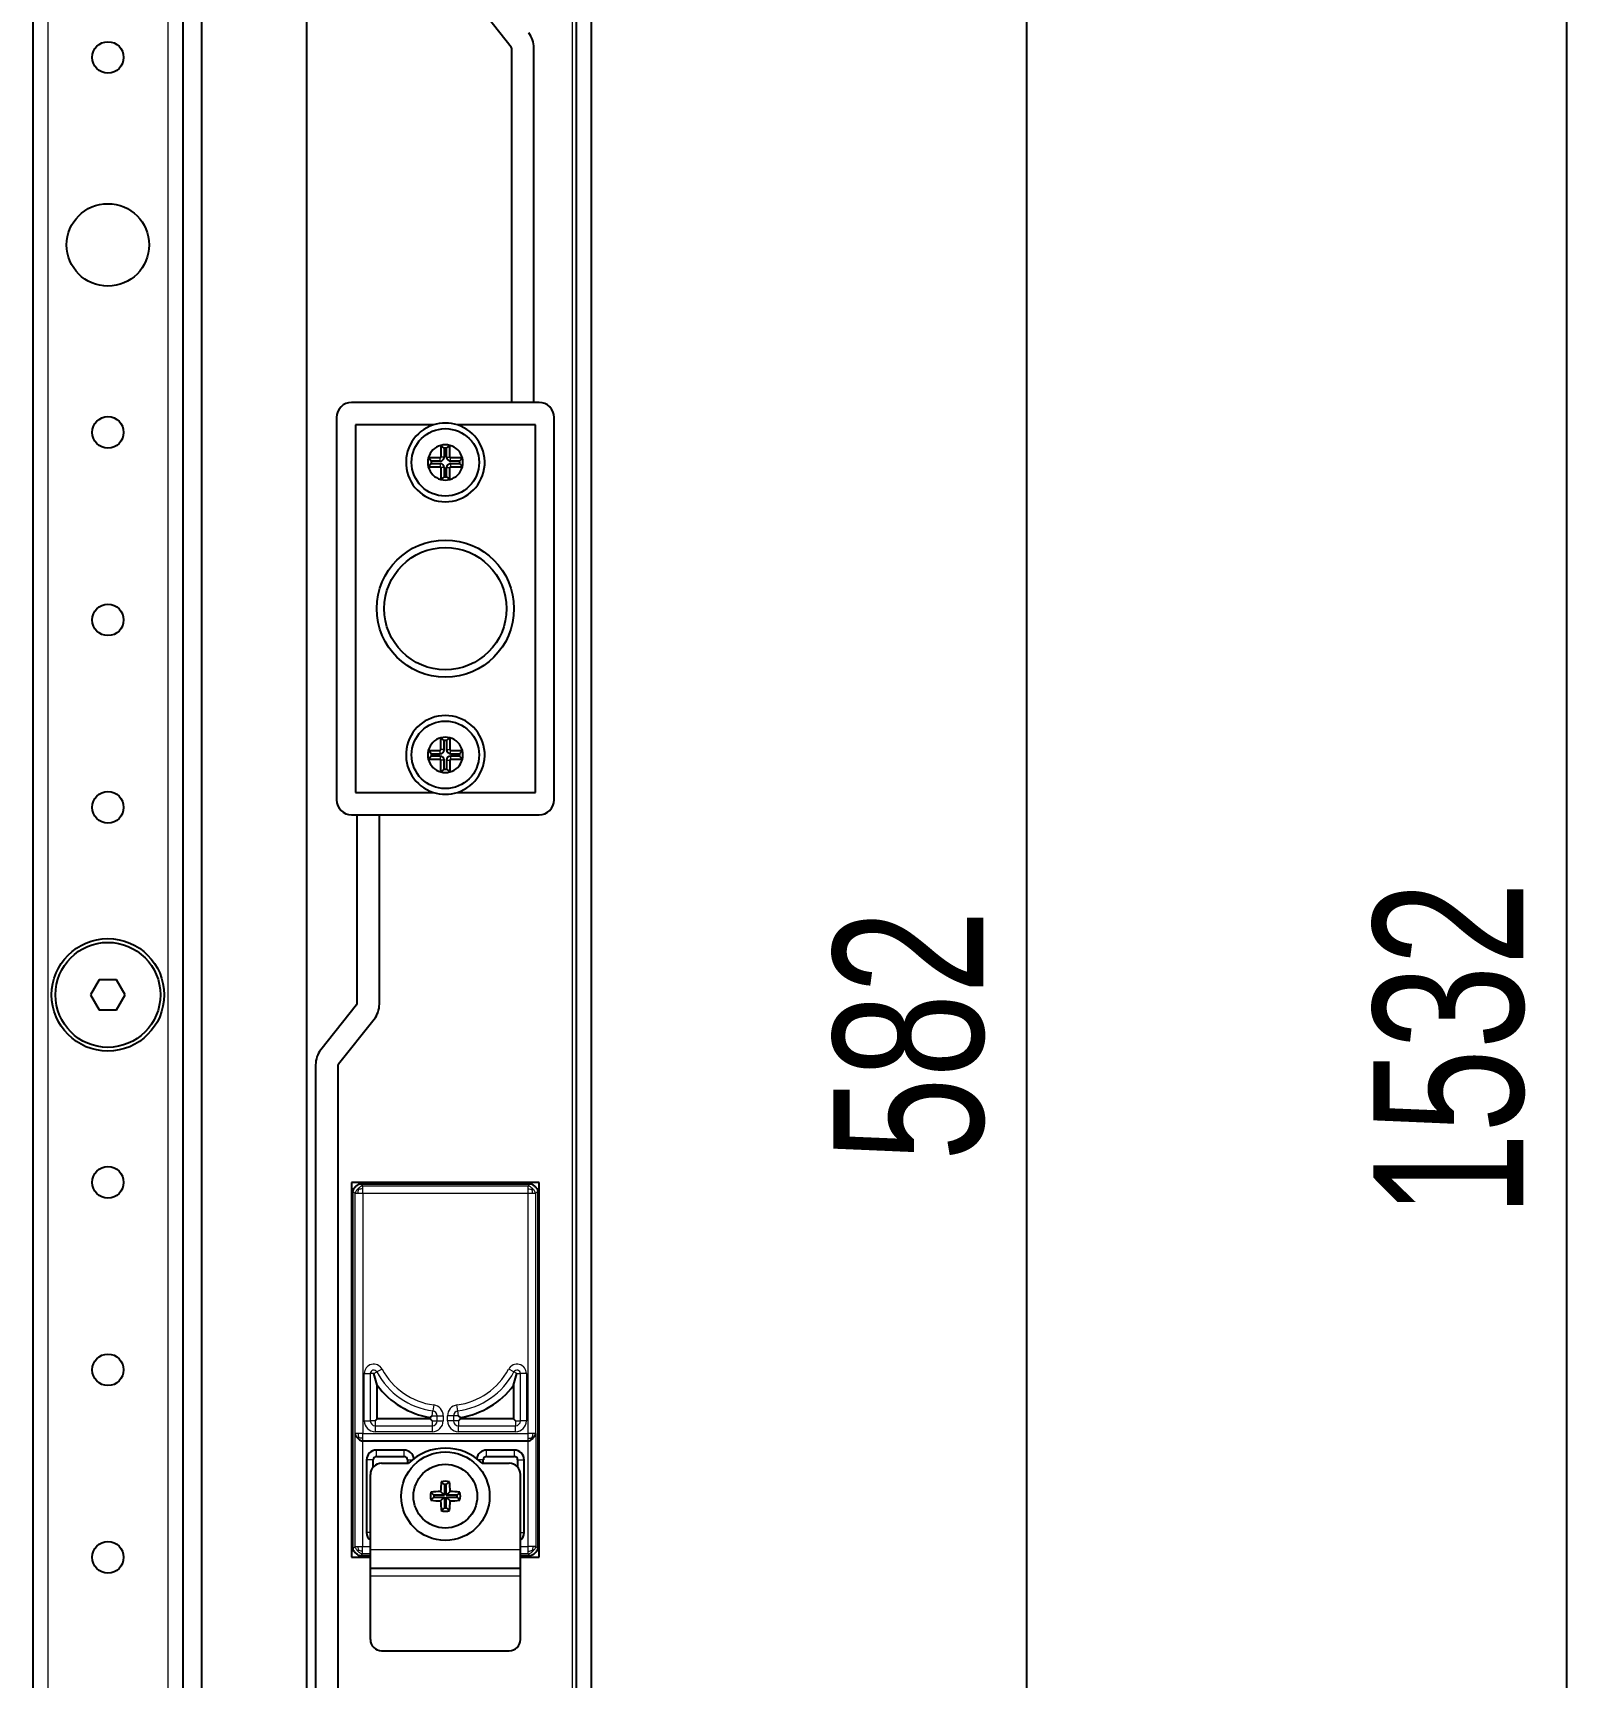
# Model space of a CAD drawing. Header units: millimetres. Extents: x -847 to 1903, y -1011 to 1043.
# Drawn here: x 1697.2 to 1903.3, y -74.4 to 144.8 of the extents above; entities that cross this region are included whole.
import ezdxf

# ---------------------------------------------------------------- set-up
doc = ezdxf.new("R2010")
doc.units = ezdxf.units.MM
doc.layers.add('FORMAT', color=7, linetype='Continuous')
doc.styles.add('SLDTEXTSTYLE0', font='TXT', dxfattribs={"width": 0.75})
doc.dimstyles.new('SLDDIMSTYLE0', dxfattribs={"dimtxt": 20, "dimasz": 10, "dimexe": 0, "dimexo": 0.0625, "dimgap": 5, "dimtad": 2, "dimdec": 1, "dimrnd": 1e-09, "dimzin": 12, "dimdsep": 46, "dimtxsty": 'SLDTEXTSTYLE0', "dimsah": 1, "dimcen": 0.09, "dimadec": 0, "dimazin": 3, "dimtfac": 1, "dimtofl": 0, "dimtmove": 0, "dimatfit": 3, "dimfxl": 0, "dimfrac": 2, "dimtolj": 1, "dimtzin": 12, "dimarcsym": 0})

# ---------------------------------------------------------------- blocks, each defined once
blk = doc.blocks.new('_D_5')
at = {"layer": 'FORMAT'}
for p, q in [((1763.72, 782.57), (1902.71, 782.57)), ((1901.71, 782.57), (1901.71, -749.43)), ((1763.72, -749.43), (1902.71, -749.43))]:
    blk.add_line(p, q, dxfattribs=at)
for points in [[(1901.71, 782.57), (1900.17, 772.57), (1903.25, 772.57)], [(1901.71, -749.43), (1903.25, -739.43), (1900.17, -739.43)]]:
    blk.add_solid(points, dxfattribs=at)
at = {"layer": 'FORMAT', "insert": (1875.93, -12.98), "char_height": 20, "attachment_point": 1, "rotation": 90, "style": 'SLDTEXTSTYLE0'}
blk.add_mtext('1532', dxfattribs=at)
blk = doc.blocks.new('_D_8')
at = {"layer": 'FORMAT'}
for p, q in [((1760.72, 307.57), (1830.71, 307.57)), ((1829.71, 307.57), (1829.71, -274.43)), ((1760.72, -274.43), (1830.71, -274.43))]:
    blk.add_line(p, q, dxfattribs=at)
for points in [[(1829.71, 307.57), (1828.17, 297.57), (1831.25, 297.57)], [(1829.71, -274.43), (1831.25, -264.43), (1828.17, -264.43)]]:
    blk.add_solid(points, dxfattribs=at)
at = {"layer": 'FORMAT', "insert": (1803.93, -5.6), "char_height": 20, "attachment_point": 1, "rotation": 90, "style": 'SLDTEXTSTYLE0'}
blk.add_mtext('582', dxfattribs=at)

msp = doc.modelspace()

# ---------------------------------------------------------------- linework, layer by layer
at = {"color": 7, "linetype": 'Continuous', "lineweight": 25}
for p, q in [((1769.71, -860.93), (1769.71, 894.07)), ((1771.71, -860.93), (1771.71, 894.07)), ((1719.71, 861.07), (1719.71, -827.93)), ((1697.21, 834.07), (1697.21, -800.93)), ((1717.21, 834.07), (1717.21, -800.93)), ((1733.71, 286.57), (1733.71, -253.43)), ((1756.1, 149.16), (1760.97, 142.98)), ((1761.01, 142.86), (1761.01, 95.57)), ((1764.01, 95.57), (1764.01, 142.86)), ((1764.71, 95.57), (1739.71, 95.57)), ((1737.71, 93.57), (1737.71, 42.57)), ((1740.21, 92.57), (1740.21, 43.57)), ((1750.61, 92.57), (1740.21, 92.57)), ((1764.21, 92.57), (1753.81, 92.57)), ((1764.21, 43.57), (1764.21, 92.57)), ((1766.71, 42.57), (1766.71, 93.57)), ((1750.3, 87.73), (1749.94, 88.17)), ((1751.51, 88.17), (1749.94, 88.17)), ((1751.51, 87.73), (1750.3, 87.73)), ((1751.61, 89.84), (1751.61, 88.27)), ((1752.05, 89.48), (1751.61, 89.84)), ((1752.05, 89.48), (1752.05, 88.27)), ((1752.37, 89.48), (1752.81, 89.84)), ((1752.37, 88.27), (1752.37, 89.48)), ((1752.81, 88.27), (1752.81, 89.84)), ((1754.48, 88.17), (1752.91, 88.17)), ((1754.11, 87.73), (1752.91, 87.73)), ((1754.11, 87.73), (1754.48, 88.17)), ((1750.3, 87.41), (1749.94, 86.97)), ((1749.94, 86.97), (1751.51, 86.97)), ((1750.3, 87.41), (1751.51, 87.41)), ((1751.61, 86.87), (1751.61, 85.3)), ((1752.05, 85.66), (1751.61, 85.3)), ((1752.05, 86.87), (1752.05, 85.66)), ((1752.37, 85.66), (1752.37, 86.87)), ((1752.37, 85.66), (1752.81, 85.3)), ((1752.81, 85.3), (1752.81, 86.87)), ((1752.91, 87.41), (1754.11, 87.41)), ((1752.91, 86.97), (1754.48, 86.97)), ((1754.11, 87.41), (1754.48, 86.97)), ((1751.61, 49.27), (1751.61, 50.84)), ((1752.05, 50.48), (1751.61, 50.84)), ((1752.05, 49.27), (1752.05, 50.48)), ((1752.37, 50.48), (1752.81, 50.84)), ((1752.37, 50.48), (1752.37, 49.27)), ((1752.81, 50.84), (1752.81, 49.27)), ((1749.94, 49.17), (1751.51, 49.17)), ((1750.3, 48.73), (1749.94, 49.17)), ((1750.3, 48.41), (1749.94, 47.97)), ((1750.3, 48.73), (1751.51, 48.73)), ((1751.51, 48.41), (1750.3, 48.41)), ((1752.91, 49.17), (1754.48, 49.17)), ((1752.91, 48.73), (1754.11, 48.73)), ((1754.11, 48.41), (1752.91, 48.41)), ((1754.11, 48.73), (1754.48, 49.17)), ((1754.11, 48.41), (1754.48, 47.97)), ((1751.51, 47.97), (1749.94, 47.97)), ((1751.61, 46.3), (1751.61, 47.87)), ((1752.05, 46.66), (1751.61, 46.3)), ((1752.05, 46.66), (1752.05, 47.87)), ((1752.37, 47.87), (1752.37, 46.66)), ((1752.37, 46.66), (1752.81, 46.3)), ((1752.81, 47.87), (1752.81, 46.3)), ((1754.48, 47.97), (1752.91, 47.97)), ((1740.21, 43.57), (1750.61, 43.57)), ((1753.81, 43.57), (1764.21, 43.57)), ((1739.71, 40.57), (1764.71, 40.57)), ((1740.41, 40.57), (1740.41, 15.34)), ((1743.41, 15.34), (1743.41, 40.57)), ((1706.05, 18.57), (1704.9, 16.57)), ((1708.36, 18.57), (1706.05, 18.57)), ((1709.52, 16.57), (1708.36, 18.57)), ((1704.9, 16.57), (1706.05, 14.57)), ((1708.36, 14.57), (1709.52, 16.57)), ((1706.05, 14.57), (1708.36, 14.57)), ((1740.36, 15.22), (1735.61, 9.25)), ((1737.95, 7.38), (1742.71, 13.35)), ((1734.91, 7.25), (1734.91, -99.73)), ((1737.91, -99.73), (1737.91, 7.25)), ((1764.71, -8.43), (1739.71, -8.43)), ((1739.71, -8.43), (1739.71, -58.43)), ((1740.89, -8.61), (1763.53, -8.61)), ((1764.71, -58.43), (1764.71, -8.43)), ((1739.89, -57.25), (1739.89, -9.61)), ((1764.53, -9.61), (1764.53, -57.25)), ((1743.11, -35.49), (1742.66, -33.93)), ((1761.3, -35.49), (1761.76, -33.93)), ((1743.11, -39.97), (1743.11, -35.49)), ((1761.3, -35.49), (1761.3, -39.97)), ((1743.11, -39.97), (1742.86, -40.23)), ((1750.2, -39.97), (1743.11, -39.97)), ((1750.2, -39.78), (1750.46, -39.56)), ((1750.2, -39.78), (1750.2, -39.97)), ((1750.2, -39.97), (1750.46, -40.23)), ((1754.21, -39.78), (1753.96, -39.56)), ((1754.21, -39.97), (1753.96, -40.23)), ((1754.21, -39.97), (1754.21, -39.78)), ((1761.3, -39.97), (1754.21, -39.97)), ((1761.3, -39.97), (1761.56, -40.23)), ((1741.18, -42.93), (1741.16, -42.93)), ((1741.19, -42.93), (1741.18, -42.93)), ((1763.23, -42.93), (1741.19, -42.93)), ((1763.24, -42.93), (1763.23, -42.93)), ((1763.26, -42.93), (1763.24, -42.93)), ((1741.71, -45.43), (1741.71, -55.13)), ((1742.57, -46.4), (1742.57, -45.43)), ((1746.71, -44.13), (1743.01, -44.13)), ((1743.01, -44.99), (1746.71, -44.99)), ((1743.71, -45.88), (1747.31, -45.88)), ((1747.14, -45.43), (1747.14, -45.88)), ((1757.11, -45.88), (1760.71, -45.88)), ((1757.27, -45.88), (1757.27, -45.43)), ((1761.41, -44.13), (1757.71, -44.13)), ((1757.71, -44.99), (1761.41, -44.99)), ((1761.84, -45.43), (1761.84, -46.4)), ((1762.71, -55.13), (1762.71, -45.43)), ((1742.21, -57.38), (1742.21, -47.38)), ((1762.21, -57.38), (1762.21, -47.38)), ((1750.65, -50.16), (1750.29, -49.73)), ((1750.65, -50.39), (1750.29, -50.83)), ((1752.09, -50.16), (1750.65, -50.16)), ((1750.65, -50.39), (1752.09, -50.39)), ((1752.09, -50.16), (1751.58, -49.65)), ((1752.09, -50.39), (1751.58, -50.91)), ((1752.09, -48.72), (1751.66, -48.36)), ((1752.09, -48.72), (1752.09, -50.16)), ((1752.09, -50.39), (1752.09, -51.84)), ((1752.32, -48.72), (1752.75, -48.36)), ((1752.32, -50.16), (1752.32, -48.72)), ((1752.32, -50.16), (1752.84, -49.65)), ((1753.77, -50.16), (1752.32, -50.16)), ((1752.32, -51.84), (1752.32, -50.39)), ((1752.32, -50.39), (1752.84, -50.91)), ((1752.32, -50.39), (1753.77, -50.39)), ((1753.77, -50.16), (1754.13, -49.73)), ((1753.77, -50.39), (1754.13, -50.83)), ((1752.09, -51.84), (1751.66, -52.2)), ((1752.32, -51.84), (1752.75, -52.2)), ((1739.71, -58.43), (1742.21, -58.43)), ((1742.21, -58.25), (1740.89, -58.25)), ((1742.21, -59.88), (1742.21, -57.38)), ((1762.21, -59.88), (1762.21, -57.38)), ((1763.53, -58.25), (1762.21, -58.25)), ((1762.21, -58.43), (1764.71, -58.43)), ((1742.21, -59.88), (1762.21, -59.88)), ((1742.21, -60.88), (1742.21, -59.88)), ((1742.21, -69.38), (1742.21, -60.88)), ((1762.21, -60.88), (1762.21, -59.88)), ((1762.21, -69.38), (1762.21, -60.88)), ((1743.71, -70.88), (1760.71, -70.88))]:
    msp.add_line(p, q, dxfattribs=at)
at = {"color": 8, "linetype": 'Continuous', "lineweight": 18}
for p, q in [((1769.11, 891.47), (1769.11, -858.33)), ((1699.21, 834.07), (1699.21, -800.93)), ((1715.21, 834.07), (1715.21, -800.93)), ((1751.51, 87.73), (1751.51, 88.17)), ((1752.05, 88.27), (1751.61, 88.27)), ((1752.37, 88.27), (1752.81, 88.27)), ((1752.91, 87.73), (1752.91, 88.17)), ((1751.51, 87.41), (1751.51, 86.97)), ((1752.05, 86.87), (1751.61, 86.87)), ((1752.37, 86.87), (1752.81, 86.87)), ((1752.91, 87.41), (1752.91, 86.97)), ((1751.51, 48.73), (1751.51, 49.17)), ((1751.51, 48.41), (1751.51, 47.97)), ((1752.05, 49.27), (1751.61, 49.27)), ((1752.37, 49.27), (1752.81, 49.27)), ((1752.91, 48.73), (1752.91, 49.17)), ((1752.91, 48.41), (1752.91, 47.97)), ((1752.05, 47.87), (1751.61, 47.87)), ((1752.37, 47.87), (1752.81, 47.87)), ((1740.89, -8.61), (1741.19, -8.91)), ((1763.23, -8.91), (1763.53, -8.61)), ((1740.19, -9.91), (1739.89, -9.61)), ((1740.19, -41.93), (1740.19, -9.91)), ((1741.19, -8.91), (1763.23, -8.91)), ((1741.19, -9.91), (1741.19, -41.93)), ((1763.23, -9.91), (1741.19, -9.91)), ((1763.23, -41.93), (1763.23, -9.91)), ((1764.53, -9.61), (1764.23, -9.91)), ((1764.23, -9.91), (1764.23, -41.93)), ((1741.4, -40.23), (1741.4, -33.93)), ((1741.4, -33.93), (1742.2, -33.93)), ((1742.2, -33.93), (1742.2, -40.23)), ((1742.66, -33.93), (1742.2, -33.93)), ((1742.66, -33.93), (1743.06, -33.71)), ((1743.77, -33.33), (1743.06, -33.71)), ((1761.35, -33.71), (1760.65, -33.33)), ((1761.76, -33.93), (1761.35, -33.71)), ((1761.76, -33.93), (1762.22, -33.93)), ((1763.02, -33.93), (1762.22, -33.93)), ((1762.22, -40.23), (1762.22, -33.93)), ((1763.02, -33.93), (1763.02, -40.23)), ((1750.46, -39.56), (1750.55, -38.9)), ((1750.66, -38.11), (1750.55, -38.9)), ((1753.87, -38.9), (1753.76, -38.11)), ((1753.96, -39.56), (1753.87, -38.9)), ((1741.4, -40.23), (1742.2, -40.23)), ((1742.86, -40.23), (1742.2, -40.23)), ((1742.86, -40.23), (1742.86, -40.89)), ((1742.86, -40.89), (1742.86, -41.69)), ((1742.86, -40.89), (1750.46, -40.89)), ((1750.46, -39.56), (1751.12, -39.56)), ((1750.46, -40.23), (1750.46, -40.89)), ((1750.46, -40.23), (1751.12, -40.23)), ((1750.46, -40.89), (1750.46, -41.69)), ((1751.12, -39.56), (1751.92, -39.56)), ((1751.12, -40.23), (1751.12, -39.56)), ((1751.12, -40.23), (1751.92, -40.23)), ((1751.92, -39.56), (1751.92, -40.23)), ((1752.5, -40.23), (1752.5, -39.56)), ((1753.3, -39.56), (1752.5, -39.56)), ((1753.3, -40.23), (1752.5, -40.23)), ((1753.3, -39.56), (1753.3, -40.23)), ((1753.96, -39.56), (1753.3, -39.56)), ((1753.96, -40.23), (1753.3, -40.23)), ((1753.96, -40.23), (1753.96, -40.89)), ((1753.96, -41.69), (1753.96, -40.89)), ((1753.96, -40.89), (1761.56, -40.89)), ((1761.56, -40.23), (1761.56, -40.89)), ((1761.56, -40.23), (1762.22, -40.23)), ((1761.56, -41.69), (1761.56, -40.89)), ((1763.02, -40.23), (1762.22, -40.23)), ((1740.16, -41.93), (1740.19, -41.93)), ((1740.16, -56.98), (1740.16, -41.93)), ((1741.16, -42.93), (1741.16, -56.98)), ((1741.19, -41.93), (1763.23, -41.93)), ((1750.46, -41.69), (1742.86, -41.69)), ((1761.56, -41.69), (1753.96, -41.69)), ((1763.26, -56.98), (1763.26, -42.93)), ((1764.23, -41.93), (1764.26, -41.93)), ((1764.26, -41.93), (1764.26, -56.98)), ((1742.57, -45.43), (1741.71, -45.43)), ((1743.01, -44.99), (1743.01, -44.13)), ((1746.71, -44.99), (1746.71, -44.13)), ((1747.14, -45.43), (1747.82, -45.43)), ((1757.27, -45.43), (1756.6, -45.43)), ((1757.71, -44.99), (1757.71, -44.13)), ((1761.41, -44.99), (1761.41, -44.13)), ((1761.84, -45.43), (1762.71, -45.43)), ((1739.89, -57.25), (1740.16, -56.98)), ((1741.16, -56.98), (1742.21, -56.98)), ((1742.21, -55.13), (1741.71, -55.13)), ((1762.21, -55.13), (1762.71, -55.13)), ((1762.21, -56.98), (1763.26, -56.98)), ((1764.26, -56.98), (1764.53, -57.25)), ((1741.16, -57.98), (1740.89, -58.25)), ((1742.21, -57.98), (1741.16, -57.98)), ((1742.21, -57.38), (1762.21, -57.38)), ((1763.26, -57.98), (1762.21, -57.98)), ((1763.53, -58.25), (1763.26, -57.98)), ((1742.21, -60.88), (1762.21, -60.88))]:
    msp.add_line(p, q, dxfattribs=at)
at = {"color": 7, "linetype": 'Continuous', "lineweight": 25}
for centre, radius in [((1707.21, 141.57), 2.1), ((1707.21, 116.57), 5.5), ((1707.21, 91.57), 2.1), ((1752.21, 87.57), 4.5), ((1752.21, 68.07), 9.15), ((1752.21, 68.07), 8.15), ((1707.21, 66.57), 2.1), ((1752.21, 48.57), 4.5), ((1707.21, 41.57), 2.1), ((1707.21, 16.57), 7.5), ((1707.21, 16.57), 7), ((1707.21, -8.43), 2.1), ((1707.21, -33.43), 2.1), ((1752.21, -50.28), 5.9), ((1752.21, -50.28), 4.25), ((1707.21, -58.43), 2.1)]:
    msp.add_circle(centre, radius, dxfattribs=at)
for centre, radius, start, end in [((1760.81, 142.86), 3.2, 0, 38.264), ((1760.81, 142.86), 0.2, 0, 38.264), ((1739.71, 93.57), 2, 90, 180), ((1764.71, 93.57), 2, 0, 90), ((1752.21, 87.57), 5.25, 107.7528, 72.2472), ((1752.21, 87.57), 5.25, 72.2472, 107.7528), ((1752.21, 87.57), 2.35, 75.2075, 104.7925), ((1752.21, 87.57), 2.35, 165.2075, 194.7925), ((1752.21, 87.57), 2.35, 104.7925, 165.2075), ((1752.21, 87.57), 1.91, 175.1056, 184.8944), ((1751.51, 88.27), 0.1, 270, 0), ((1751.51, 88.27), 0.537, 270, 0), ((1752.21, 87.57), 1.91, 85.1056, 94.8944), ((1752.91, 88.27), 0.537, 180, 270), ((1752.21, 87.57), 2.35, 14.7925, 75.2075), ((1752.91, 88.27), 0.1, 180, 270), ((1752.21, 87.57), 1.91, 355.1056, 4.8944), ((1752.21, 87.57), 2.35, 345.2075, 14.7925), ((1752.21, 87.57), 2.35, 194.7925, 255.2075), ((1751.51, 86.87), 0.537, 0, 90), ((1751.51, 86.87), 0.1, 0, 90), ((1752.21, 87.57), 1.91, 265.1056, 274.8944), ((1752.91, 86.87), 0.537, 90, 180), ((1752.21, 87.57), 2.35, 284.7925, 345.2075), ((1752.91, 86.87), 0.1, 90, 180), ((1752.21, 87.57), 2.35, 255.2075, 284.7925), ((1752.21, 48.57), 5.25, 287.7528, 252.2472), ((1752.21, 48.57), 2.35, 104.7925, 165.2075), ((1752.21, 48.57), 2.35, 75.2075, 104.7925), ((1752.21, 48.57), 1.91, 85.1056, 94.8944), ((1752.21, 48.57), 2.35, 14.7925, 75.2075), ((1752.21, 48.57), 2.35, 165.2075, 194.7925), ((1752.21, 48.57), 1.91, 175.1056, 184.8944), ((1751.51, 49.27), 0.1, 270, 0), ((1751.51, 49.27), 0.537, 270, 0), ((1751.51, 47.87), 0.537, 0, 90), ((1752.91, 49.27), 0.537, 180, 270), ((1752.91, 47.87), 0.537, 90, 180), ((1752.91, 49.27), 0.1, 180, 270), ((1752.21, 48.57), 1.91, 355.1056, 4.8944), ((1752.21, 48.57), 2.35, 345.2075, 14.7925), ((1752.21, 48.57), 2.35, 194.7925, 255.2075), ((1751.51, 47.87), 0.1, 0, 90), ((1752.21, 48.57), 2.35, 255.2075, 284.7925), ((1752.21, 48.57), 1.91, 265.1056, 274.8944), ((1752.21, 48.57), 2.35, 284.7925, 345.2075), ((1752.91, 47.87), 0.1, 90, 180), ((1739.71, 42.57), 2, 180, 270), ((1752.21, 48.57), 5.25, 252.2472, 287.7528), ((1764.71, 42.57), 2, 270, 0), ((1740.21, 15.34), 0.2, 321.4416, 0), ((1740.21, 15.34), 3.2, 321.4416, 0), ((1738.11, 7.25), 3.2, 141.4416, 180), ((1738.11, 7.25), 0.2, 141.4416, 180), ((1751.91, -28.96), 10.95, 216.5958, 261.061), ((1752.51, -28.96), 10.95, 278.939, 323.4042), ((1743.01, -45.43), 1.3, 90, 180), ((1743.71, -47.38), 1.5, 90, 180), ((1743.01, -45.43), 0.435, 90, 180), ((1746.71, -45.43), 1.3, 6.3593, 90), ((1746.71, -45.43), 0.435, 0, 90), ((1752.21, -50.88), 7, 45.5847, 134.4153), ((1757.71, -45.43), 1.3, 90, 173.6407), ((1757.71, -45.43), 0.435, 90, 180), ((1760.71, -47.38), 1.5, 0, 90), ((1761.41, -45.43), 1.3, 0, 90), ((1761.41, -45.43), 0.435, 0, 90), ((1752.21, -50.28), 2, 164.1146, 195.8854), ((1752.14, -68.36), 18.72, 91.7249, 95.6832), ((1752.21, -50.28), 1.56, 175.8165, 184.1835), ((1770.29, -50.21), 18.72, 174.3168, 178.2751), ((1752.21, -50.28), 2, 74.1146, 105.8854), ((1752.21, -50.28), 1.56, 85.8165, 94.1835), ((1734.13, -50.21), 18.72, 1.7249, 5.6832), ((1752.27, -68.36), 18.72, 84.3168, 88.2751), ((1752.21, -50.28), 1.56, 355.8165, 4.1835), ((1752.21, -50.28), 2, 344.1146, 15.8854), ((1752.14, -32.2), 18.72, 264.3168, 268.2751), ((1770.29, -50.35), 18.72, 181.7249, 185.6832), ((1752.21, -50.28), 2, 254.1146, 285.8854), ((1752.21, -50.28), 1.56, 265.8165, 274.1835), ((1734.13, -50.35), 18.72, 354.3168, 358.2751), ((1752.27, -32.2), 18.72, 271.7249, 275.6832), ((1743.01, -55.13), 1.3, 180, 232.0201), ((1761.41, -55.13), 1.3, 307.9799, 0), ((1743.71, -69.38), 1.5, 180, 270), ((1760.71, -69.38), 1.5, 270, 0)]:
    msp.add_arc(centre, radius, start, end, dxfattribs=at)
at = {"color": 8, "linetype": 'Continuous', "lineweight": 18}
for centre, radius, start, end in [((1742.66, -33.93), 1.26, 28.2631, 180), ((1761.76, -33.93), 1.26, 0, 151.7369), ((1742.66, -33.93), 0.46, 28.2631, 180), ((1751.91, -28.96), 10.04, 208.2631, 262.2213), ((1751.91, -28.96), 9.24, 208.2631, 262.2213), ((1752.51, -28.96), 9.24, 277.7787, 331.7369), ((1752.51, -28.96), 10.04, 277.7787, 331.7369), ((1761.76, -33.93), 0.46, 0, 151.7369), ((1750.46, -39.56), 0.66, 0, 82.2213), ((1750.46, -39.56), 1.46, 0, 82.2213), ((1753.96, -39.56), 1.46, 97.7787, 180), ((1753.96, -39.56), 0.66, 97.7787, 180), ((1742.86, -40.23), 1.46, 180, 270), ((1742.86, -40.23), 0.66, 180, 270), ((1750.46, -40.23), 1.46, 270, 0), ((1750.46, -40.23), 0.66, 270, 0), ((1753.96, -40.23), 1.46, 180, 270), ((1753.96, -40.23), 0.66, 180, 270), ((1761.56, -40.23), 1.46, 270, 0), ((1761.56, -40.23), 0.66, 270, 0)]:
    msp.add_arc(centre, radius, start, end, dxfattribs=at)
at = {"color": 7, "linetype": 'Continuous', "lineweight": 25}
for points, knots in [([(1739.89, -9.61), (1739.89, -9.58), (1739.91, -9.46), (1740.03, -9.24), (1740.25, -8.97), (1740.49, -8.77), (1740.68, -8.66), (1740.8, -8.62), (1740.86, -8.61), (1740.89, -8.61)], [0, 0, 0, 0, 0.0566974, 0.2503517, 0.4998638, 0.7488693, 0.8744535, 0.9435148, 1, 1, 1, 1]), ([(1763.53, -8.61), (1763.55, -8.61), (1763.68, -8.63), (1763.9, -8.75), (1764.16, -8.97), (1764.37, -9.21), (1764.47, -9.4), (1764.52, -9.52), (1764.52, -9.58), (1764.53, -9.61)], [0, 0, 0, 0, 0.056697, 0.250352, 0.499864, 0.748869, 0.874453, 0.943515, 1, 1, 1, 1]), ([(1740.16, -41.93), (1740.17, -41.98), (1740.21, -42.19), (1740.44, -42.48), (1740.72, -42.73), (1740.92, -42.85), (1741.05, -42.91), (1741.13, -42.92), (1741.16, -42.93)], [0, 0, 0, 0, 0.125207, 0.499639, 0.74848, 0.874099, 0.946251, 1, 1, 1, 1]), ([(1763.23, -42.93), (1763.26, -42.93), (1763.32, -42.92), (1763.43, -42.87), (1763.63, -42.77), (1763.76, -42.64), (1763.86, -42.56)], [0, 0, 0, 0, 0.124863, 0.249962, 0.500073, 1, 1, 1, 1]), ([(1763.26, -42.93), (1763.29, -42.92), (1763.43, -42.9), (1763.67, -42.75), (1763.93, -42.52), (1764.11, -42.29), (1764.23, -42.09), (1764.25, -41.98), (1764.26, -41.93)], [0, 0, 0, 0, 0.053741, 0.2506254, 0.4994286, 0.749504, 0.8748127, 1, 1, 1, 1]), ([(1740.89, -58.25), (1740.86, -58.24), (1740.74, -58.23), (1740.52, -58.1), (1740.25, -57.89), (1740.05, -57.65), (1739.94, -57.45), (1739.9, -57.34), (1739.89, -57.27), (1739.89, -57.25)], [0, 0, 0, 0, 0.0566974, 0.2503517, 0.4998638, 0.7488693, 0.8744535, 0.9435148, 1, 1, 1, 1]), ([(1764.53, -57.25), (1764.52, -57.27), (1764.51, -57.4), (1764.38, -57.62), (1764.17, -57.88), (1763.93, -58.09), (1763.73, -58.19), (1763.62, -58.24), (1763.55, -58.24), (1763.53, -58.25)], [0, 0, 0, 0, 0.056697, 0.250352, 0.499864, 0.748869, 0.874453, 0.943515, 1, 1, 1, 1])]:
    msp.add_open_spline(points, degree=3, knots=knots, dxfattribs=at)
at = {"color": 8, "linetype": 'Continuous', "lineweight": 18}
for points, knots in [([(1740.56, -9.28), (1740.48, -9.37), (1740.35, -9.51), (1740.25, -9.7), (1740.2, -9.82), (1740.19, -9.88), (1740.19, -9.91)], [0, 0, 0, 0, 0.499932, 0.750046, 0.875143, 1, 1, 1, 1]), ([(1740.56, -9.91), (1740.46, -9.91), (1740.32, -9.91), (1740.21, -9.91), (1740.2, -9.91), (1740.19, -9.91)], [0, 0, 0, 0, 0.633094, 0.851999, 1, 1, 1, 1]), ([(1741.19, -8.91), (1741.16, -8.91), (1741.1, -8.92), (1740.98, -8.97), (1740.79, -9.07), (1740.65, -9.2), (1740.56, -9.28)], [0, 0, 0, 0, 0.124863, 0.249962, 0.500073, 1, 1, 1, 1]), ([(1740.56, -9.28), (1740.57, -9.29), (1740.58, -9.3), (1740.64, -9.36), (1740.67, -9.39)], [0, 0, 0, 0, 0.584601, 1, 1, 1, 1]), ([(1740.56, -9.91), (1740.57, -9.8), (1740.58, -9.62), (1740.64, -9.46), (1740.67, -9.39)], [0, 0, 0, 0, 0.584782, 1, 1, 1, 1]), ([(1741.19, -9.91), (1741.15, -9.91), (1741.07, -9.91), (1740.84, -9.91), (1740.68, -9.91), (1740.56, -9.91)], [0, 0, 0, 0, 0.148001, 0.366906, 1, 1, 1, 1]), ([(1741.19, -9.28), (1741.08, -9.29), (1740.9, -9.3), (1740.74, -9.36), (1740.67, -9.39)], [0, 0, 0, 0, 0.584782, 1, 1, 1, 1]), ([(1741.19, -9.28), (1741.19, -9.2), (1741.19, -9.07), (1741.19, -8.97), (1741.19, -8.92), (1741.19, -8.92), (1741.19, -8.91)], [0, 0, 0, 0, 0.499933, 0.750044, 0.87514, 1, 1, 1, 1]), ([(1741.19, -9.91), (1741.19, -9.88), (1741.19, -9.82), (1741.19, -9.7), (1741.19, -9.51), (1741.19, -9.38), (1741.19, -9.28)], [0, 0, 0, 0, 0.124527, 0.250035, 0.500121, 1, 1, 1, 1]), ([(1763.23, -9.28), (1763.23, -9.18), (1763.23, -9.04), (1763.23, -8.93), (1763.23, -8.92), (1763.23, -8.91)], [0, 0, 0, 0, 0.633094, 0.851999, 1, 1, 1, 1]), ([(1763.86, -9.28), (1763.76, -9.2), (1763.63, -9.07), (1763.43, -8.97), (1763.32, -8.92), (1763.26, -8.91), (1763.23, -8.91)], [0, 0, 0, 0, 0.4999316, 0.750046, 0.8751428, 1, 1, 1, 1]), ([(1763.23, -9.91), (1763.23, -9.88), (1763.23, -9.79), (1763.23, -9.56), (1763.23, -9.4), (1763.23, -9.28)], [0, 0, 0, 0, 0.148001, 0.3669064, 1, 1, 1, 1]), ([(1763.23, -9.28), (1763.33, -9.29), (1763.52, -9.3), (1763.68, -9.36), (1763.75, -9.39)], [0, 0, 0, 0, 0.584782, 1, 1, 1, 1]), ([(1763.85, -9.91), (1763.73, -9.91), (1763.58, -9.91), (1763.35, -9.91), (1763.26, -9.91), (1763.23, -9.91)], [0, 0, 0, 0, 0.633094, 0.851999, 1, 1, 1, 1]), ([(1763.86, -9.28), (1763.85, -9.29), (1763.84, -9.3), (1763.77, -9.36), (1763.75, -9.39)], [0, 0, 0, 0, 0.584601, 1, 1, 1, 1]), ([(1763.85, -9.91), (1763.85, -9.8), (1763.84, -9.62), (1763.77, -9.46), (1763.75, -9.39)], [0, 0, 0, 0, 0.584782, 1, 1, 1, 1]), ([(1764.23, -9.91), (1764.22, -9.91), (1764.21, -9.91), (1764.1, -9.91), (1763.96, -9.91), (1763.85, -9.91)], [0, 0, 0, 0, 0.148001, 0.366906, 1, 1, 1, 1]), ([(1764.23, -9.91), (1764.22, -9.88), (1764.22, -9.82), (1764.17, -9.7), (1764.07, -9.51), (1763.94, -9.37), (1763.86, -9.28)], [0, 0, 0, 0, 0.124863, 0.249962, 0.500073, 1, 1, 1, 1]), ([(1740.56, -41.93), (1740.48, -41.93), (1740.35, -41.93), (1740.25, -41.93), (1740.2, -41.93), (1740.19, -41.93), (1740.19, -41.93)], [0, 0, 0, 0, 0.49988, 0.749964, 0.875473, 1, 1, 1, 1]), ([(1740.56, -42.56), (1740.46, -42.44), (1740.32, -42.28), (1740.21, -42.06), (1740.2, -41.97), (1740.19, -41.93)], [0, 0, 0, 0, 0.633497, 0.852215, 1, 1, 1, 1]), ([(1741.19, -41.93), (1741.16, -41.93), (1741.1, -41.93), (1740.98, -41.93), (1740.79, -41.93), (1740.66, -41.93), (1740.56, -41.93)], [0, 0, 0, 0, 0.124527, 0.250035, 0.500121, 1, 1, 1, 1]), ([(1740.56, -41.93), (1740.57, -42.04), (1740.58, -42.23), (1740.64, -42.39), (1740.67, -42.45)], [0, 0, 0, 0, 0.585225, 1, 1, 1, 1]), ([(1740.56, -42.56), (1740.57, -42.55), (1740.58, -42.55), (1740.64, -42.48), (1740.67, -42.45)], [0, 0, 0, 0, 0.5850478, 1, 1, 1, 1]), ([(1741.19, -42.93), (1741.15, -42.92), (1741.06, -42.91), (1740.84, -42.8), (1740.68, -42.66), (1740.56, -42.56)], [0, 0, 0, 0, 0.147785, 0.366503, 1, 1, 1, 1]), ([(1741.19, -42.56), (1741.08, -42.55), (1740.9, -42.55), (1740.74, -42.48), (1740.67, -42.45)], [0, 0, 0, 0, 0.585048, 1, 1, 1, 1]), ([(1741.19, -42.56), (1741.19, -42.47), (1741.19, -42.33), (1741.19, -42.14), (1741.19, -42.02), (1741.19, -41.96), (1741.19, -41.93)], [0, 0, 0, 0, 0.4998775, 0.7499648, 0.8754836, 1, 1, 1, 1]), ([(1741.19, -42.93), (1741.19, -42.93), (1741.19, -42.92), (1741.19, -42.87), (1741.19, -42.77), (1741.19, -42.64), (1741.19, -42.56)], [0, 0, 0, 0, 0.124863, 0.249962, 0.500073, 1, 1, 1, 1]), ([(1763.23, -42.56), (1763.23, -42.44), (1763.23, -42.28), (1763.23, -42.06), (1763.23, -41.97), (1763.23, -41.93)], [0, 0, 0, 0, 0.633497, 0.852215, 1, 1, 1, 1]), ([(1763.85, -41.93), (1763.76, -41.93), (1763.62, -41.93), (1763.43, -41.93), (1763.32, -41.93), (1763.26, -41.93), (1763.23, -41.93)], [0, 0, 0, 0, 0.49988, 0.749964, 0.875473, 1, 1, 1, 1]), ([(1763.23, -42.56), (1763.33, -42.55), (1763.52, -42.55), (1763.68, -42.48), (1763.75, -42.45)], [0, 0, 0, 0, 0.585048, 1, 1, 1, 1]), ([(1763.23, -42.93), (1763.23, -42.92), (1763.23, -42.91), (1763.23, -42.8), (1763.23, -42.66), (1763.23, -42.56)], [0, 0, 0, 0, 0.147785, 0.366503, 1, 1, 1, 1]), ([(1763.85, -41.93), (1763.85, -42.04), (1763.84, -42.23), (1763.77, -42.39), (1763.75, -42.45)], [0, 0, 0, 0, 0.585225, 1, 1, 1, 1]), ([(1763.86, -42.56), (1763.85, -42.55), (1763.84, -42.55), (1763.78, -42.48), (1763.75, -42.45)], [0, 0, 0, 0, 0.585048, 1, 1, 1, 1]), ([(1764.23, -41.93), (1764.22, -41.93), (1764.22, -41.93), (1764.17, -41.93), (1764.06, -41.93), (1763.94, -41.93), (1763.85, -41.93)], [0, 0, 0, 0, 0.124527, 0.250035, 0.500121, 1, 1, 1, 1]), ([(1763.86, -42.56), (1763.94, -42.47), (1764.07, -42.33), (1764.17, -42.14), (1764.22, -42.02), (1764.22, -41.96), (1764.23, -41.93)], [0, 0, 0, 0, 0.4998775, 0.7499648, 0.8754836, 1, 1, 1, 1]), ([(1740.16, -56.98), (1740.17, -56.98), (1740.18, -56.98), (1740.29, -56.98), (1740.43, -56.98), (1740.53, -56.98)], [0, 0, 0, 0, 0.148001, 0.366906, 1, 1, 1, 1]), ([(1740.16, -56.98), (1740.16, -57.01), (1740.17, -57.07), (1740.22, -57.19), (1740.32, -57.38), (1740.45, -57.51), (1740.53, -57.61)], [0, 0, 0, 0, 0.124863, 0.249962, 0.500073, 1, 1, 1, 1]), ([(1740.53, -56.98), (1740.65, -56.98), (1740.81, -56.98), (1741.04, -56.98), (1741.13, -56.98), (1741.16, -56.98)], [0, 0, 0, 0, 0.633094, 0.851999, 1, 1, 1, 1]), ([(1740.53, -56.98), (1740.54, -57.08), (1740.55, -57.27), (1740.61, -57.43), (1740.64, -57.5)], [0, 0, 0, 0, 0.584782, 1, 1, 1, 1]), ([(1741.16, -57.6), (1741.16, -57.51), (1741.16, -57.37), (1741.16, -57.18), (1741.16, -57.07), (1741.16, -57.01), (1741.16, -56.98)], [0, 0, 0, 0, 0.49988, 0.749964, 0.875473, 1, 1, 1, 1]), ([(1763.88, -56.98), (1763.79, -56.98), (1763.65, -56.98), (1763.46, -56.98), (1763.35, -56.98), (1763.29, -56.98), (1763.26, -56.98)], [0, 0, 0, 0, 0.49988, 0.749964, 0.875473, 1, 1, 1, 1]), ([(1763.26, -57.6), (1763.26, -57.49), (1763.26, -57.33), (1763.26, -57.1), (1763.26, -57.01), (1763.26, -56.98)], [0, 0, 0, 0, 0.6330936, 0.851999, 1, 1, 1, 1]), ([(1763.88, -56.98), (1763.88, -57.08), (1763.87, -57.27), (1763.8, -57.43), (1763.78, -57.5)], [0, 0, 0, 0, 0.5847816, 1, 1, 1, 1]), ([(1764.26, -56.98), (1764.25, -56.98), (1764.24, -56.98), (1764.2, -56.98), (1764.09, -56.98), (1763.97, -56.98), (1763.88, -56.98)], [0, 0, 0, 0, 0.124859, 0.249955, 0.500068, 1, 1, 1, 1]), ([(1763.89, -57.61), (1763.97, -57.51), (1764.1, -57.38), (1764.2, -57.19), (1764.25, -57.07), (1764.25, -57.01), (1764.26, -56.98)], [0, 0, 0, 0, 0.4999316, 0.750046, 0.8751428, 1, 1, 1, 1]), ([(1740.53, -57.61), (1740.54, -57.6), (1740.55, -57.59), (1740.61, -57.52), (1740.64, -57.5)], [0, 0, 0, 0, 0.584601, 1, 1, 1, 1]), ([(1740.53, -57.61), (1740.62, -57.69), (1740.76, -57.82), (1740.95, -57.92), (1741.07, -57.97), (1741.13, -57.97), (1741.16, -57.98)], [0, 0, 0, 0, 0.499931, 0.750045, 0.875142, 1, 1, 1, 1]), ([(1741.16, -57.6), (1741.05, -57.6), (1740.87, -57.59), (1740.71, -57.52), (1740.64, -57.5)], [0, 0, 0, 0, 0.584782, 1, 1, 1, 1]), ([(1741.16, -57.98), (1741.16, -57.97), (1741.16, -57.96), (1741.16, -57.92), (1741.16, -57.81), (1741.16, -57.69), (1741.16, -57.6)], [0, 0, 0, 0, 0.124859, 0.249955, 0.500068, 1, 1, 1, 1]), ([(1763.26, -57.6), (1763.36, -57.6), (1763.55, -57.59), (1763.71, -57.52), (1763.78, -57.5)], [0, 0, 0, 0, 0.584782, 1, 1, 1, 1]), ([(1763.26, -57.98), (1763.26, -57.97), (1763.26, -57.96), (1763.26, -57.85), (1763.26, -57.71), (1763.26, -57.6)], [0, 0, 0, 0, 0.148001, 0.366906, 1, 1, 1, 1]), ([(1763.26, -57.98), (1763.29, -57.97), (1763.35, -57.97), (1763.46, -57.92), (1763.66, -57.82), (1763.79, -57.69), (1763.89, -57.61)], [0, 0, 0, 0, 0.124863, 0.249962, 0.500073, 1, 1, 1, 1]), ([(1763.89, -57.61), (1763.88, -57.6), (1763.87, -57.59), (1763.8, -57.52), (1763.78, -57.5)], [0, 0, 0, 0, 0.584601, 1, 1, 1, 1])]:
    msp.add_open_spline(points, degree=3, knots=knots, dxfattribs=at)

# ---------------------------------------------------------------- dimensions: what is measured, and where the dimension line sits
at = {"layer": 'FORMAT'}
for base, p1, p2, picture, middle in [((1901.71, -749.43), (1763.71, 782.57), (1763.71, -749.43), '_D_5', (1901.71, 16.57)), ((1829.71, -274.43), (1760.71, 307.57), (1760.71, -274.43), '_D_8', (1829.71, 16.57))]:
    dim = msp.add_linear_dim(base=base, p1=p1, p2=p2, angle=90, dimstyle='SLDDIMSTYLE0', dxfattribs=at)
    dim.commit()
    dim.dimension.update_dxf_attribs({"geometry": picture, "text_midpoint": middle, "dimtype": 160})

doc.saveas('drawing.dxf')
